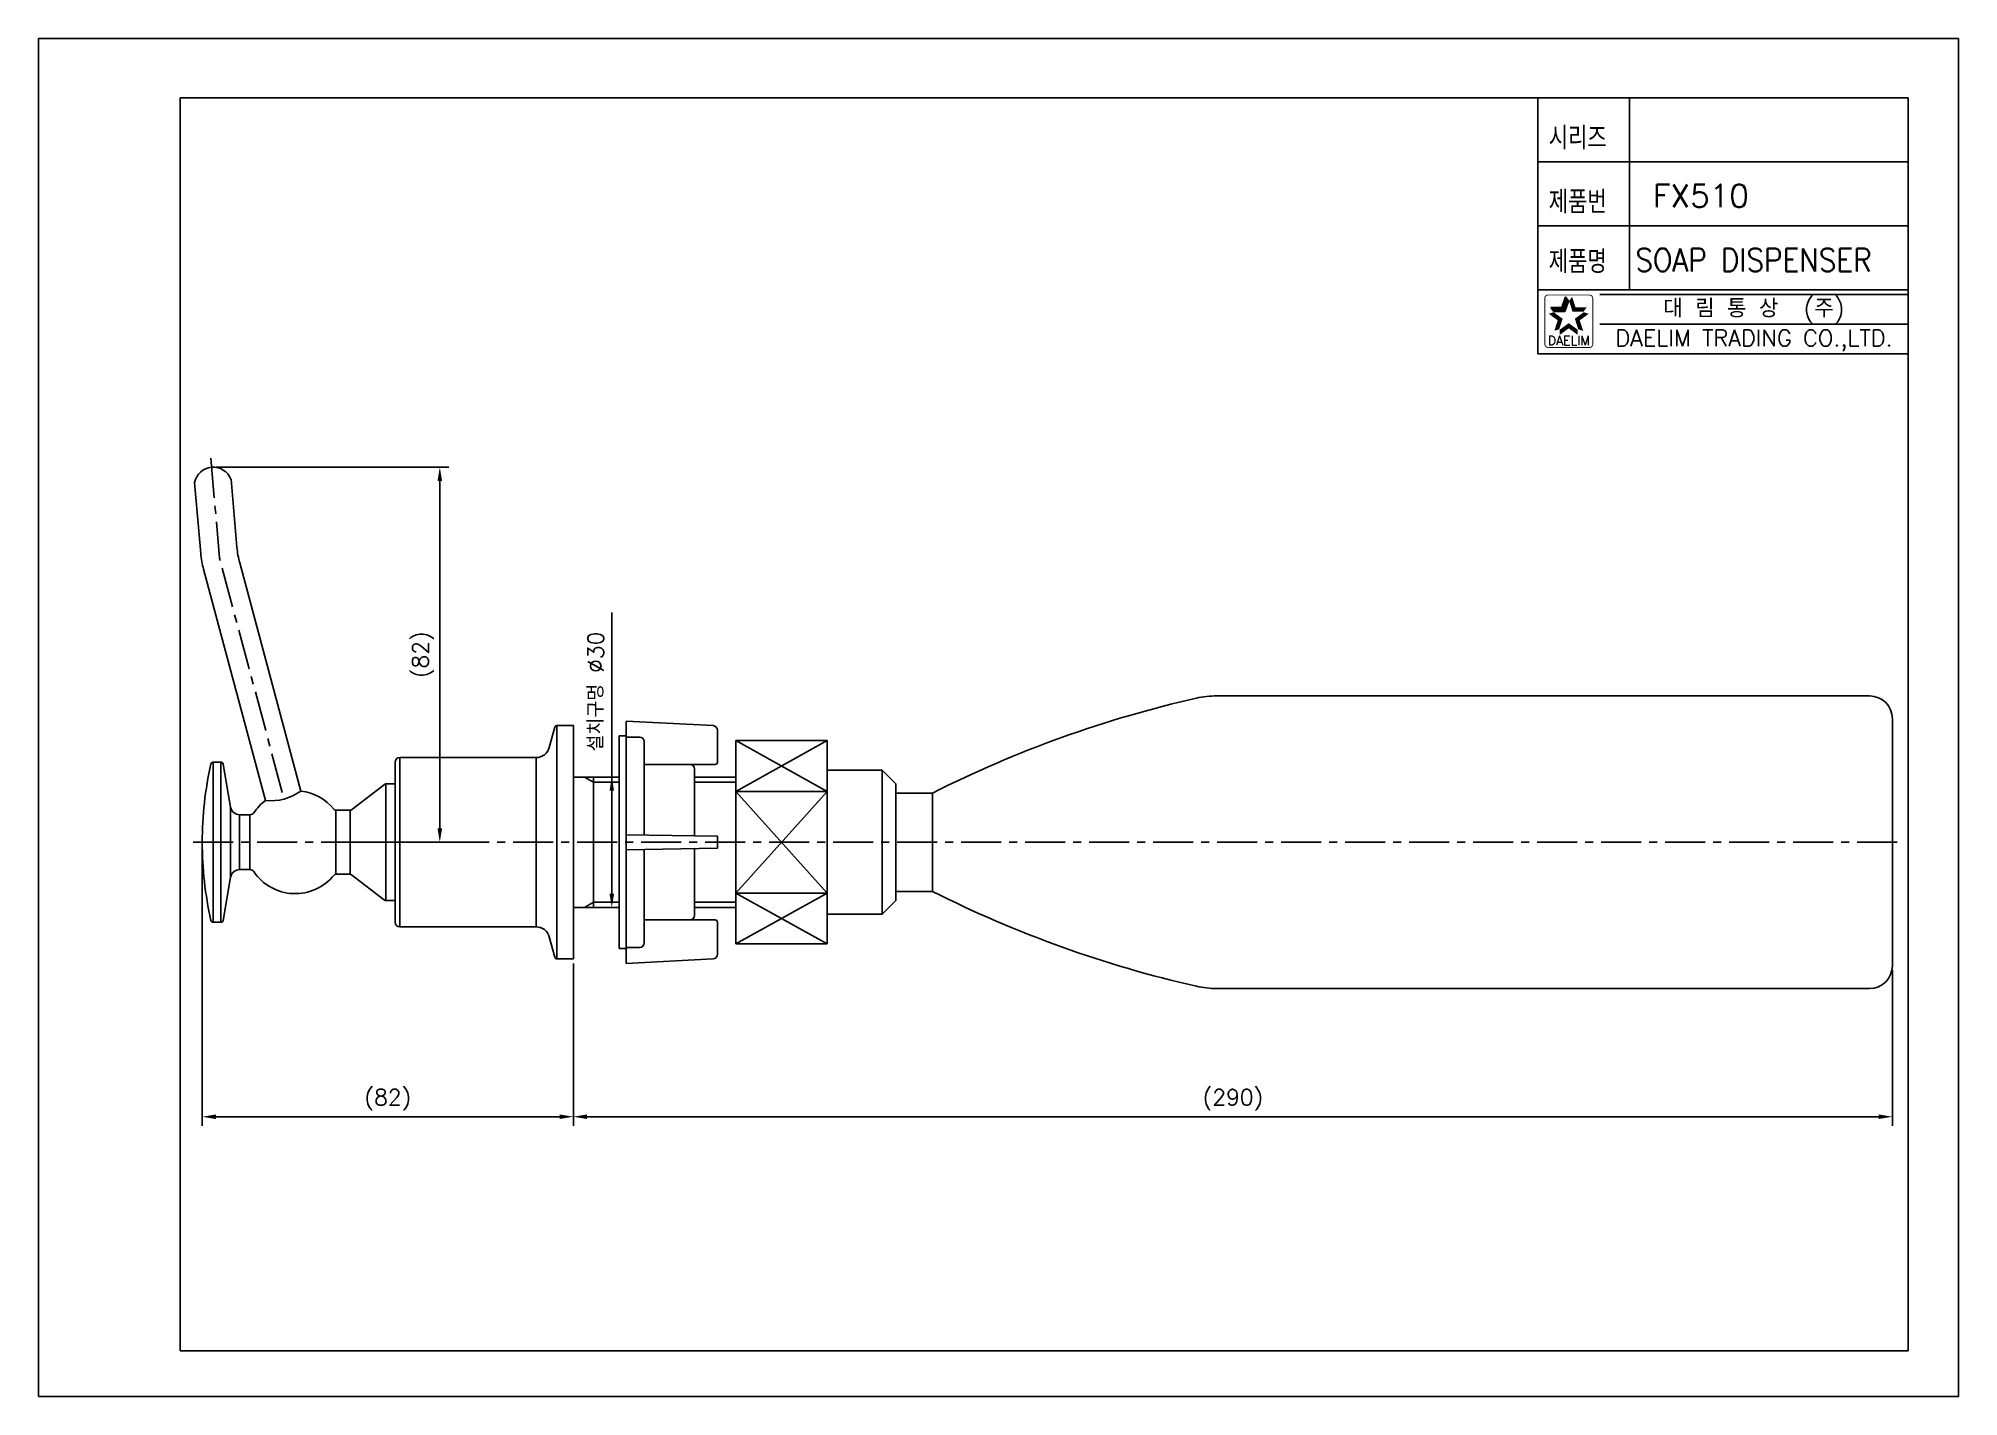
# Model space of a CAD drawing. Extents: x 5478 to 5898, y -92 to 205.
import ezdxf
from ezdxf.enums import TextEntityAlignment as Align

# ---------------------------------------------------------------- set-up
doc = ezdxf.new("R2010")
doc.units = 0
doc.header["$LTSCALE"] = 7
doc.header["$MEASUREMENT"] = 0
doc.linetypes.add('CENTER', pattern=[2, 1.25, -0.25, 0.25, -0.25])
doc.layers.get('0').update_dxf_attribs({"color": 2, "linetype": 'CONTINUOUS'})
for name, color, linetype in [('CL', 2, 'CENTER'), ('DIM', 2, 'CONTINUOUS'), ('DWG', 7, 'CONTINUOUS'), ('TXT', 5, 'CONTINUOUS')]:
    doc.layers.add(name, color=color, linetype=linetype)
doc.styles.add('GHS', font='romans', dxfattribs={"bigfont": 'ghs'})
doc.styles.add('ROMANS', font='romans')

# ---------------------------------------------------------------- blocks, each defined once
blk = doc.blocks.new('BORDER')
for p, q in [((1, 1), (0, 1)), ((0, 1), (0, 0)), ((1, 0), (1, 1)), ((0, 0), (1, 0))]:
    blk.add_line(p, q)

msp = doc.modelspace()

# ---------------------------------------------------------------- linework, layer by layer
at = {"color": 7}
for p, q in [((5805.87, 191.67), (5805.87, 135.67)), ((5825.87, 191.67), (5825.87, 149.67)), ((5805.87, 177.67), (5886.87, 177.67)), ((5805.87, 163.67), (5886.87, 163.67)), ((5805.87, 149.67), (5886.87, 149.67)), ((5805.87, 135.67), (5886.87, 135.67))]:
    msp.add_line(p, q, dxfattribs=at)
at = {"color": 2}
for p, q in [((5811.11, 145.86), (5811.86, 148.16)), ((5811.78, 144.94), (5812.52, 147.25)), ((5812.52, 147.25), (5811.86, 148.16)), ((5808.69, 145.86), (5811.11, 145.86)), ((5809.35, 144.94), (5808.69, 145.86)), ((5809.35, 144.94), (5811.78, 144.94))]:
    msp.add_line(p, q, dxfattribs=at)
at = {"color": 2, "linetype": 'Continuous'}
for p, q in [((5819.37, 148.67), (5886.87, 148.67)), ((5819.37, 142.17), (5886.87, 142.17))]:
    msp.add_line(p, q, dxfattribs=at)
at = {"color": 2, "linetype": 'Continuous', "const_width": 0.2}
for points in [[(5807.35, 147.81, -0.414214), (5808.1, 148.56)], [(5807.35, 137.81), (5807.35, 147.81, -1)], [(5808.1, 148.56), (5817.1, 148.56, -0.414214), (5817.85, 147.81, 0.043396)], [(5817.85, 147.81), (5817.85, 137.81, -0.414214), (5817.1, 137.06)], [(5817.1, 137.06), (5808.35, 137.06, -0.414214), (5807.35, 137.81, 0.672398)]]:
    msp.add_lwpolyline(points, format="xyb", dxfattribs=at)
at = {"color": 2}
for points in [[(5811.11, 145.86), (5811.78, 144.94), (5811.86, 148.16), (5812.52, 147.25)], [(5813.34, 148.16), (5812.67, 147.25), (5814.09, 145.86), (5813.42, 144.94)], [(5810.19, 143.02), (5811.27, 143.37), (5808.23, 144.45), (5809.3, 144.8)], [(5808.69, 145.86), (5809.35, 144.94), (5811.11, 145.86), (5811.78, 144.94)], [(5809.44, 140.72), (5810.52, 141.07), (5810.19, 143.02), (5811.27, 143.37)], [(5814.09, 145.86), (5813.42, 144.94), (5816.51, 145.86), (5815.85, 144.94)], [(5816.97, 144.45), (5815.89, 144.8), (5815.01, 143.02), (5813.93, 143.37)], [(5815.01, 143.02), (5813.93, 143.37), (5815.76, 140.72), (5814.68, 141.07)], [(5812.6, 141.27), (5812.6, 142.41), (5810.64, 139.85), (5810.64, 140.98)], [(5814.56, 139.85), (5814.56, 140.98), (5812.6, 141.27), (5812.6, 142.41)]]:
    msp.add_solid(points, dxfattribs=at)
at = {"layer": 'CL', "color": 1}
for p, q in [((5515.58, 112.89), (5517.49, 90.98)), ((5531.21, 39.78), (5517.49, 90.98)), ((5511.7, 28.9), (5885.4, 28.9))]:
    msp.add_line(p, q, dxfattribs=at)
at = {"layer": 'DIM'}
for p, q in [((5516.75, 110.9), (5567.67, 110.9)), ((5565.67, 31.9), (5565.67, 107.9)), ((5603.29, 79.15), (5603.29, 17.65)), ((5591.28, 3.4), (5591.28, 54.4)), ((5630.4, 40.01), (5650.4, 51.13)), ((5650.4, 40.01), (5630.4, 51.13)), ((5516.1, 46.4), (5516.1, 28.9)), ((5517.78, 46.4), (5517.78, 28.9)), ((5556.9, 10.4), (5556.9, 47.4)), ((5586.72, 10.4), (5586.72, 47.4)), ((5599.3, 42), (5604.9, 42)), ((5621.4, 42), (5630.4, 42)), ((5662.4, 13.15), (5662.4, 44.65)), ((5553.87, 41.65), (5553.87, 28.9)), ((5630.4, 17.79), (5650.4, 40.01)), ((5650.4, 17.79), (5630.4, 40.01)), ((5519.91, 36.56), (5519.91, 28.9)), ((5521.88, 34.9), (5521.88, 28.9)), ((5524.15, 34.9), (5524.15, 28.9)), ((5542.94, 35.9), (5542.94, 28.9)), ((5546.03, 35.9), (5546.03, 28.9)), ((5513.7, 27.9), (5513.7, -33.13)), ((5516.1, 11.4), (5516.1, 28.9)), ((5517.78, 11.4), (5517.78, 28.9)), ((5519.91, 21.24), (5519.91, 28.9)), ((5521.88, 22.9), (5521.88, 28.9)), ((5524.15, 22.9), (5524.15, 28.9)), ((5542.94, 21.9), (5542.94, 28.9)), ((5546.03, 21.9), (5546.03, 28.9)), ((5547.03, 28.9), (5567.67, 28.9)), ((5553.87, 16.15), (5553.87, 28.9)), ((5630.4, 6.67), (5650.4, 17.79)), ((5650.4, 6.67), (5630.4, 17.79)), ((5599.3, 15.8), (5604.9, 15.8)), ((5621.4, 15.8), (5630.4, 15.8)), ((5594.9, 2.4), (5594.9, -33.13)), ((5594.9, 2.4), (5594.9, -33.13)), ((5883.4, 0.9), (5883.4, -33.13)), ((5591.9, -31.13), (5516.7, -31.13)), ((5597.9, -31.13), (5880.4, -31.13))]:
    msp.add_line(p, q, dxfattribs=at)
for points in [[(5565.17, 107.9), (5566.17, 107.9), (5565.67, 110.9)], [(5602.79, 40.15), (5603.79, 40.15), (5603.29, 43.15)], [(5565.17, 31.9), (5566.17, 31.9), (5565.67, 28.9)], [(5602.79, 17.65), (5603.79, 17.65), (5603.29, 14.65)], [(5516.7, -30.63), (5516.7, -31.63), (5513.7, -31.13)], [(5591.9, -30.63), (5591.9, -31.63), (5594.9, -31.13)], [(5597.9, -30.63), (5597.9, -31.63), (5594.9, -31.13)], [(5880.4, -30.63), (5880.4, -31.63), (5883.4, -31.13)]]:
    msp.add_solid(points, dxfattribs=at)
at = {"layer": 'DWG'}
for p, q in [((5513.39, 92.02), (5512.03, 107.56)), ((5521.29, 93.42), (5520, 108.26)), ((5527.54, 38.02), (5513.99, 88.59)), ((5535.27, 40.09), (5521.9, 89.98)), ((5735.59, 60.9), (5878.4, 60.9)), ((5606.4, 55.4), (5625.45, 54.4)), ((5606.4, 28.9), (5606.4, 55.4)), ((5883.4, 1.9), (5883.4, 55.9)), ((5590.8, 54.03), (5589.62, 49.62)), ((5591.28, 54.4), (5594.9, 54.4)), ((5594.9, 3.4), (5594.9, 54.4)), ((5604.9, 52.15), (5606.4, 52.15)), ((5604.9, 28.9), (5604.9, 52.15)), ((5606.4, 51.9), (5609.4, 51.9)), ((5610.4, 30.48), (5610.4, 50.9)), ((5626.4, 46.4), (5626.4, 53.4)), ((5630.4, 6.67), (5630.4, 51.13)), ((5630.4, 51.13), (5650.4, 51.13)), ((5650.4, 6.67), (5650.4, 51.13)), ((5516.1, 46.4), (5517.78, 46.4)), ((5555.9, 11.4), (5555.9, 46.4)), ((5556.9, 47.4), (5586.72, 47.4)), ((5519.91, 36.56), (5518.27, 45.99)), ((5594.9, 43.15), (5604.9, 43.15)), ((5599.3, 42), (5599.3, 43.15)), ((5599.3, 42), (5599.3, 14.65)), ((5610.4, 45.9), (5625.9, 45.9)), ((5621.4, 30.29), (5621.4, 44.9)), ((5621.4, 43.15), (5630.4, 43.15)), ((5650.4, 44.65), (5662.4, 44.65)), ((5665.4, 41.65), (5662.4, 44.65)), ((5553.56, 41.55), (5546.33, 36)), ((5553.87, 41.65), (5555.9, 41.65)), ((5630.4, 40.01), (5650.4, 40.01)), ((5665.4, 16.15), (5665.4, 41.65)), ((5673.4, 39.65), (5665.4, 39.65)), ((5673.4, 18.15), (5673.4, 39.65)), ((5521.88, 34.9), (5524.15, 34.9)), ((5542.94, 35.9), (5546.03, 35.9)), ((5606.4, 30.55), (5626.39, 30.2)), ((5626.4, 30.2), (5626.4, 27.6)), ((5604.9, 28.9), (5604.9, 5.65)), ((5606.4, 28.9), (5606.4, 2.4)), ((5606.4, 27.25), (5626.39, 27.6)), ((5610.4, 27.32), (5610.4, 6.9)), ((5621.4, 27.51), (5621.4, 12.9)), ((5519.91, 21.24), (5518.27, 11.81)), ((5521.88, 22.9), (5524.15, 22.9)), ((5542.94, 21.9), (5546.03, 21.9)), ((5553.56, 16.25), (5546.33, 21.8)), ((5630.4, 17.79), (5650.4, 17.79)), ((5673.4, 18.15), (5665.4, 18.15)), ((5553.87, 16.15), (5555.9, 16.15)), ((5594.9, 14.65), (5604.9, 14.65)), ((5621.4, 14.65), (5630.4, 14.65)), ((5650.4, 13.15), (5662.4, 13.15)), ((5665.4, 16.15), (5662.4, 13.15)), ((5516.1, 11.4), (5517.78, 11.4)), ((5556.9, 10.4), (5586.72, 10.4)), ((5610.4, 11.9), (5625.9, 11.9)), ((5626.4, 11.4), (5626.4, 4.4)), ((5590.8, 3.77), (5589.62, 8.18)), ((5604.9, 5.65), (5606.4, 5.65)), ((5606.4, 5.9), (5609.4, 5.9)), ((5630.4, 6.67), (5650.4, 6.67)), ((5591.28, 3.4), (5594.9, 3.4)), ((5606.4, 2.4), (5625.45, 3.4)), ((5735.59, -3.1), (5878.4, -3.1))]:
    msp.add_line(p, q, dxfattribs=at)
at = {"layer": 'DWG', "color": 2}
for p, q in [((5597.3, 43.15), (5599.3, 42)), ((5597.3, 14.65), (5599.3, 15.8))]:
    msp.add_line(p, q, dxfattribs=at)
at = {"layer": 'DWG'}
for centre, radius, start, end in [((5516.11, 106.75), 4.17, 21.2602, 168.7398), ((5541.22, 95.16), 20, 185, 195), ((5533.31, 93.77), 20, 185, 195), ((5787.23, -186.42), 253.11, 102.7969, 116.726), ((5735.59, 40.9), 20, 90, 102.7969), ((5878.4, 55.9), 5, 0, 90), ((5591.28, 53.9), 0.5, 90, 165), ((5609.4, 50.9), 1, 0, 90), ((5625.4, 53.4), 1, 0, 87), ((5516.1, 45.9), 0.5, 90, 167.2682), ((5517.78, 45.9), 0.5, 9.8658, 90), ((5556.9, 46.4), 1, 90, 180), ((5586.72, 50.4), 3, 270, 345), ((5625.9, 46.4), 0.5, 270, 0), ((5591.34, 28.9), 77.64, 167.2682, 180), ((5620.4, 44.9), 1, 0, 90), ((5534.04, 29.22), 10.93, 126.4608, 145.9724), ((5528.68, 49.24), 11.28, 264.2397, 305.7603), ((5534.04, 29.22), 10.93, 38.8879, 83.5392), ((5553.87, 41.15), 0.5, 90, 127.4762), ((5521.88, 36.9), 2, 189.8658, 270), ((5524.15, 35.9), 1, 270, 325.9724), ((5542.94, 36.4), 0.5, 218.8879, 270), ((5546.03, 36.4), 0.5, 270, 307.4762), ((5591.34, 28.9), 77.64, 180, 192.7318), ((5521.88, 20.9), 2, 90, 170.1342), ((5524.15, 21.9), 1, 34.0276, 90), ((5534.04, 28.58), 10.93, 214.0276, 321.1121), ((5542.94, 21.4), 0.5, 90, 141.1121), ((5546.03, 21.4), 0.5, 52.5238, 90), ((5787.23, 244.22), 253.11, 243.274, 257.2031), ((5553.87, 16.65), 0.5, 232.5238, 270), ((5620.4, 12.9), 1, 270, 0), ((5516.1, 11.9), 0.5, 192.7318, 270), ((5517.78, 11.9), 0.5, 270, 350.1342), ((5556.9, 11.4), 1, 180, 270), ((5586.72, 7.4), 3, 15, 90), ((5625.9, 11.4), 0.5, 0, 90), ((5609.4, 6.9), 1, 270, 0), ((5625.4, 4.4), 1, 273, 0), ((5591.28, 3.9), 0.5, 195, 270), ((5878.4, 1.9), 5, 270, 0), ((5735.59, 16.9), 20, 257.2031, 270)]:
    msp.add_arc(centre, radius, start, end, dxfattribs=at)
at = {"layer": 'TXT'}
for p, q in [((5508.87, 191.67), (5886.87, 191.67)), ((5508.87, -82.33), (5508.87, 191.67)), ((5886.87, 191.67), (5886.87, -82.33)), ((5508.87, -82.33), (5886.87, -82.33))]:
    msp.add_line(p, q, dxfattribs=at)

# ---------------------------------------------------------------- block references
at = {"xscale": 420, "yscale": 297, "zscale": 420}
msp.add_blockref('BORDER', (5477.87, -92.33), dxfattribs=at)

# ---------------------------------------------------------------- texts
at = {"color": 7, "style": 'GHS'}
msp.add_text('FX510', height=5, dxfattribs=at).set_placement((5841.51, 170.25), align=Align.MIDDLE)
at = {"style": 'GHS', "width": 0.9}
msp.add_text('SOAP DISPENSER', height=5, dxfattribs=at).set_placement((5827.17, 153.72))
at = {"color": 7, "linetype": 'Continuous'}
for s, height, style, p in [('대 림 통 상  (주)', 4, 'GHS', (5853.13, 145.37)), ('DAELIM TRADING CO.,LTD.', 3.6, 'ROMANS', (5853.13, 138.6))]:
    msp.add_text(s, height=height, dxfattribs=dict(at, style=style)).set_placement(p, align=Align.MIDDLE)
at = {"color": 2, "linetype": 'Continuous', "style": 'ROMANS'}
msp.add_text('DAELIM', height=2, dxfattribs=at).set_placement((5812.6, 137.61), align=Align.CENTER)
at = {"layer": 'DIM', "style": 'GHS', "width": 0.8}
for s, p in [('시리즈', (5808.21, 180.4)), ('제품번', (5808.21, 166.4)), ('제품명', (5808.21, 153.34))]:
    msp.add_text(s, height=5, dxfattribs=at).set_placement(p)
at = {"layer": 'DIM', "char_height": 3.5, "attachment_point": 5, "rotation": 90, "style": 'GHS'}
for s, insert in [('\\A1;(82)', (5562.01, 69.9)), ('\\A1;설치구멍 %%C30', (5599.77, 61.84))]:
    msp.add_mtext(s, dxfattribs=dict(at, insert=insert))
at = {"layer": 'DIM', "char_height": 3.5, "attachment_point": 5, "style": 'GHS'}
for s, insert in [('\\A1;(82)', (5554.3, -27.46)), ('\\A1;(290)', (5739.15, -27.46))]:
    msp.add_mtext(s, dxfattribs=dict(at, insert=insert))

doc.saveas('drawing.dxf')
